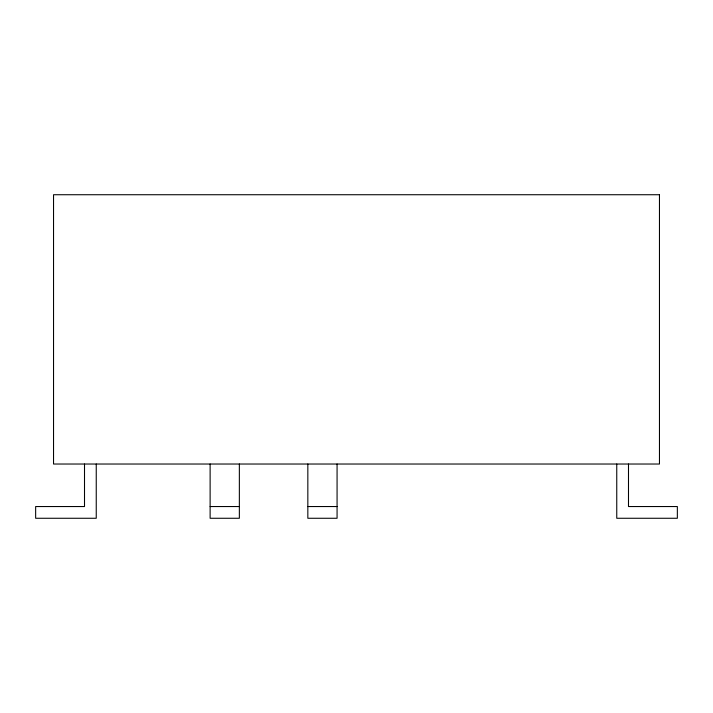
<?xml version="1.0" encoding="UTF-8"?>
<svg xmlns="http://www.w3.org/2000/svg" width="713" height="713" viewBox="0 0 713 713"><rect width="100%" height="100%" fill="white"/><g stroke="black" fill="none" stroke-linecap="round" stroke-linejoin="round"><path stroke-width="1.07" d="M210.121 506.542L239.354 506.542M307.838 506.542L337.071 506.542M628.492 464.029L628.492 506.542L677.35 506.542L677.35 518.271L616.754 518.271L616.754 464.029M337.071 464.029L337.071 518.271L307.838 518.271L307.838 464.029M239.354 464.029L239.354 518.271L210.121 518.271L210.121 464.029M96.246 464.029L96.246 518.271L35.65 518.271L35.65 506.542L84.508 506.542L84.508 464.029M659.463 194.729L53.537 194.729L53.537 464.029L659.463 464.029L659.463 194.729"/></g></svg>
